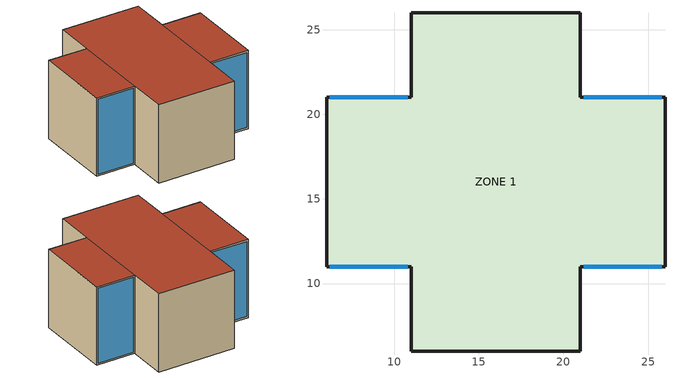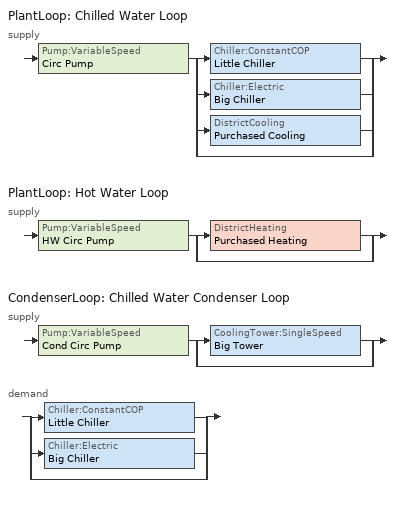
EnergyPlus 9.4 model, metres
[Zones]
ZONE 1
 floor ground (SLAB FLOOR): 21,26 21,6 11,6 11,26 z0; 26,21 26,11 21,11 21,21 z0; 11,21 11,11 6,11 6,21 z0
 wall outside (EXTERIOR): 11,6 21,6 21,11 26,11 26,21 21,21 21,26 11,26 11,21 6,21 6,11 11,11 11,6 z0:10
 window (DOUBLE PANE TINTED WINDOW): 21.2,11 25.8,11 / 25.8,21 21.2,21 / 10.8,21 6.2,21 / 6.2,11 10.8,11 z0.2:9.8
 roof outside (ROOF31): 21,26 11,26 11,6 21,6 z10; 26,21 21,21 21,11 26,11 z10; 11,21 6,21 6,11 11,11 z10
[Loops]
PlantLoop 'Chilled Water Loop'
 supply: Pump:VariableSpeed 'Circ Pump' > split
  | Chiller:ConstantCOP 'Little Chiller'
  | Chiller:Electric 'Big Chiller'
  | DistrictCooling 'Purchased Cooling'
  | bypass
PlantLoop 'Hot Water Loop'
 supply: Pump:VariableSpeed 'HW Circ Pump' > split
  | DistrictHeating 'Purchased Heating'
  | bypass
CondenserLoop 'Chilled Water Condenser Loop'
 supply: Pump:VariableSpeed 'Cond Circ Pump' > split
  | CoolingTower:SingleSpeed 'Big Tower'
  | bypass
 demand: split
  | Chiller:ConstantCOP 'Little Chiller'
  | Chiller:Electric 'Big Chiller'
  | bypass
[Building]
NONE: North Axis {deg}=0; Terrain=Suburbs; Loads Convergence Tolerance Value {W}=0.04; Temperature Convergence Tolerance Value {deltaC}=0.4; Solar Distribution=FullExterior; Maximum Number of Warmup Days=25; Minimum Number of Warmup Days=6
[Site:Location]
CHICAGO_IL_USA_WMO_725300: Latitude {deg}=42; Longitude {deg}=-87.88; Time Zone {hr}=-6; Elevation {m}=190
[SizingPeriod:DesignDay] Day of Month=21; Humidity Condition Type=Wetbulb; Barometric Pressure {Pa}=99063; Rain Indicator=No; Snow Indicator=No; Daylight Saving Time Indicator=No; Solar Model Indicator=ASHRAEClearSky
Name | Month | Day Type | Maximum Dry-Bulb Temperature {C} | Daily Dry-Bulb Temperature Range {deltaC} | Wetbulb or DewPoint at Maximum Dry-Bulb {C} | Wind Speed {m/s} | Wind Direction {deg} | Sky Clearness
CHICAGO Ann Htg 99% Condns DB | 1 | WinterDesignDay | -17.3 | 0 | -17.3 | 4.9 | 270 | 0
CHICAGO Ann Clg 1% Condns DB=>MWB | 7 | SummerDesignDay | 31.5 | 10.7 | 10 | 5.3 | 230 | 1
[Site:GroundTemperature:BuildingSurface]
20.03, 20.03, 20.13, 20.3, 20.43, 20.52, 20.62, 20.77, 20.78, 20.55, 20.44, 20.2
[Material] Thermal Absorptance=0.9
Name | Roughness | Thickness {m} | Conductivity {W/m-K} | Density {kg/m3} | Specific Heat {J/kg-K} | Solar Absorptance | Visible Absorptance
E1 - 3 / 4 IN PLASTER OR GYP BOARD | Smooth | 0.01905 | 0.726422 | 1601.846 | 836.8 | 0.92 | 0.92
E2 - 1 / 2 IN SLAG OR STONE | Rough | 0.0127102 | 1.435549 | 881.0155 | 1673.6 | 0.55 | 0.55
E3 - 3 / 8 IN FELT AND MEMBRANE | Rough | 0.00954024 | 0.190253 | 1121.292 | 1673.6 | 0.75 | 0.75
B6 - 2 IN DENSE INSULATION | VeryRough | 0.0509016 | 0.0432394 | 91.30524 | 836.8 | 0.5 | 0.5
C12 - 2 IN HW CONCRETE | MediumRough | 0.0509016 | 1.729577 | 2242.585 | 836.8 | 0.65 | 0.65
CONCRETE - DRIED SAND AND GRAVEL 4 IN | MediumRough | 0.1 | 1.29 | 2242.58 | 830 | 0.6 | 0.6
INS - EXPANDED EXT POLYSTYRENE R12 2 IN | Rough | 0.05 | 0.02 | 56.06 | 1210 | 0.5 | 0.5
GYP1 | MediumRough | 0.0127 | 0.7845 | 1842.12 | 988 | 0.5 | 0.5
GYP2 | MediumRough | 0.01905 | 0.7845 | 1842.12 | 988 | 0.5 | 0.5
FINISH FLOORING - TILE 1 / 16 IN | Smooth | 0.0016 | 0.17 | 1922.21 | 1250 | 0.5 | 0.5
[WindowMaterial:Glazing] Optical Data Type=SpectralAverage; Thickness {m}=0.009; Infrared Transmittance at Normal Incidence=0; Front Side Infrared Hemispherical Emissivity=0.84; Back Side Infrared Hemispherical Emissivity=0.84; Conductivity {W/m-K}=0.9
Name | Solar Transmittance at Normal Incidence | Front Side Solar Reflectance at Normal Incidence | Back Side Solar Reflectance at Normal Incidence | Visible Transmittance at Normal Incidence | Front Side Visible Reflectance at Normal Incidence | Back Side Visible Reflectance at Normal Incidence
GLASS - GREY PLATE 3 / 8 IN | 0.258 | 0.047 | 0.051 | 0.276 | 0.05 | 0.055
GLASS - CLEAR PLATE 3 / 8 IN | 0.724 | 0.065 | 0.065 | 0.858 | 0.074 | 0.074
[WindowMaterial:Gas]
WinAirB1 - AIRSPACE RESISTANCE: Gas Type=AIR; Thickness {m}=0.013
[Construction]
DOUBLE PANE TINTED WINDOW: GLASS - GREY PLATE 3 / 8 IN, WinAirB1 - AIRSPACE RESISTANCE, GLASS - CLEAR PLATE 3 / 8 IN
[Construction:InternalSource]
SLAB FLOOR: 4, 4, 1, 0.1524, 0, CONCRETE - DRIED SAND AND GRAVEL 4 IN, INS - EXPANDED EXT POLYSTYRENE R12 2 IN, GYP1, GYP2, FINISH FLOORING - TILE 1 / 16 IN
EXTERIOR: 2, 2, 1, 0.1524, 0, CONCRETE - DRIED SAND AND GRAVEL 4 IN, INS - EXPANDED EXT POLYSTYRENE R12 2 IN, GYP1, GYP2, E1 - 3 / 4 IN PLASTER OR GYP BOARD
ROOF31: 3, 3, 1, 0.1524, 0, E2 - 1 / 2 IN SLAG OR STONE, E3 - 3 / 8 IN FELT AND MEMBRANE, B6 - 2 IN DENSE INSULATION, C12 - 2 IN HW CONCRETE
[Zone]
ZONE 1: Type=1; Multiplier=1; Ceiling Height {m}=autocalculate; Volume {m3}=autocalculate
[ZoneInfiltration:DesignFlowRate]
ZONE 1 Infil 1: Zone or ZoneList=ZONE 1; Schedule=ON; Design Flow Rate Calculation Method=flow/zone; Design Flow Rate {m3/s}=0.35; Constant Term Coefficient=1; Temperature Term Coefficient=0; Velocity Term Coefficient=0; Velocity Squared Term Coefficient=0
[Sizing:Zone]
ZONE 1: Zone Cooling Design Supply Air Temperature Input Method=SupplyAirTemperature; Zone Cooling Design Supply Air Temperature {C}=16; Zone Heating Design Supply Air Temperature Input Method=SupplyAirTemperature; Zone Heating Design Supply Air Temperature {C}=40; Zone Cooling Design Supply Air Humidity Ratio {kgWater/kgDryAir}=0.009; Zone Heating Design Supply Air Humidity Ratio {kgWater/kgDryAir}=0.004; Design Specification Outdoor Air Object=SZ DSOA ZONE 1; Zone Heating Sizing Factor=0; Zone Cooling Sizing Factor=0; Cooling Design Air Flow Method=DesignDay; Cooling Design Air Flow Rate {m3/s}=0; Heating Design Air Flow Method=DesignDay; Heating Design Air Flow Rate {m3/s}=0; Account for Dedicated Outdoor Air System=No; Dedicated Outdoor Air System Control Strategy=NeutralSupplyAir; Dedicated Outdoor Air Low Setpoint Temperature for Design {C}=autosize; Dedicated Outdoor Air High Setpoint Temperature for Design {C}=autosize
[DesignSpecification:OutdoorAir]
SZ DSOA ZONE 1: Outdoor Air Method=flow/person; Outdoor Air Flow per Person {m3/s-person}=0.00944; Outdoor Air Flow per Zone Floor Area {m3/s-m2}=0; Outdoor Air Flow per Zone {m3/s}=0
[Sizing:Plant]
Name | Loop Type | Design Loop Exit Temperature {C} | Loop Design Temperature Difference {deltaC}
Hot Water Loop | heating | 60 | 10
Chilled Water Loop | cooling | 6.7 | 2
[PlantLoop] Fluid Type=Water; Minimum Loop Flow Rate {m3/s}=0; Plant Loop Volume {m3}=autocalculate; Load Distribution Scheme=Optimal
Name | Plant Equipment Operation Scheme | Maximum Loop Temperature {C} | Minimum Loop Temperature {C} | Maximum Loop Flow Rate {m3/s}
Chilled Water Loop | CW Loop Operation | 98 | 1 | 0.0039
Hot Water Loop | Hot Loop Operation | 100 | 10 | 0.0043
[SetpointManager:Scheduled] Control Variable=Temperature
Name | Schedule | Setpoint Node or NodeList
Chilled Water Loop Setpoint Manager | CW Loop Temp Schedule | Chilled Water Loop Setpoint Node List
Big Chiller Setpoint Manager | CW Loop Temp Schedule | Big Chiller Outlet Node
Little Chiller Setpoint Manager | CW Loop Temp Schedule | Little Chiller Outlet Node
Hot Water Loop Setpoint Manager | HW Loop Temp Schedule | Hot Water Loop Setpoint Node List
[PlantEquipmentOperationSchemes]
Name | Control Scheme 1 | Control Scheme 1 Schedule | Control Scheme 2 | Control Scheme 2 Schedule
CW Loop Operation | Peak Operation | On Peak | Off Peak Operation | Off Peak
Hot Loop Operation | Purchased Only | ON
[PlantEquipmentOperation:CoolingLoad] Load Range 1 Lower Limit {W}=0
Name | Load Range 1 Upper Limit {W} | Range 1 Equipment List | Load Range 2 Lower Limit {W} | Load Range 2 Upper Limit {W} | Range 2 Equipment List | Load Range 3 Lower Limit {W} | Load Range 3 Upper Limit {W} | Range 3 Equipment List
Peak Operation | 70000 | Chiller Plant | 70000 | 245000 | Chiller Plant and Purchased | 245000 | 500000 | Purchased Only
Off Peak Operation | 900000 | All Chillers
Year Round Tower Operation | 90000000 | All Towers
[PlantEquipmentList]
Chiller Plant: Little Chiller
Chiller Plant and Purchased: Big Chiller, Purchased Cooling
Purchased Only: Purchased Cooling
All Chillers: Big Chiller, Little Chiller
heating plant: Purchased Heating
[DistrictCooling]
Purchased Cooling: Nominal Capacity {W}=680000
[Chiller:Electric]
Big Chiller: Condenser Type=WaterCooled; Nominal Capacity {W}=45000; Nominal COP {W/W}=2.75; Minimum Part Load Ratio=.15; Maximum Part Load Ratio=1; Optimum Part Load Ratio=.65; Design Condenser Inlet Temperature {C}=29.44; Temperature Rise Coefficient=2.682759; Design Chilled Water Outlet Temperature {C}=6.667; Design Chilled Water Flow Rate {m3/s}=0.0039; Design Condenser Fluid Flow Rate {m3/s}=0.0011; Coefficient 1 of Capacity Ratio Curve=0.944836; Coefficient 2 of Capacity Ratio Curve=-0.0570088; Coefficient 3 of Capacity Ratio Curve=-0.00185486; Coefficient 1 of Power Ratio Curve=1.907846; Coefficient 2 of Power Ratio Curve=-1.20499; Coefficient 3 of Power Ratio Curve=0.263462; Coefficient 1 of Full Load Ratio Curve=0.03303; Coefficient 2 of Full Load Ratio Curve=0.6852; Coefficient 3 of Full Load Ratio Curve=0.2818; Chilled Water Outlet Temperature Lower Limit {C}=5; Chiller Flow Mode=LeavingSetpointModulated
[Chiller:ConstantCOP]
Little Chiller: Nominal Capacity {W}=25000; Nominal COP {W/W}=2.5; Design Chilled Water Flow Rate {m3/s}=0.0039; Design Condenser Water Flow Rate {m3/s}=0.0011; Condenser Type=WaterCooled; Chiller Flow Mode=LeavingSetpointModulated
[Pump:VariableSpeed] Design Pump Head {Pa}=300000; Motor Efficiency=.87; Fraction of Motor Inefficiencies to Fluid Stream=0; Coefficient 1 of the Part Load Performance Curve=1; Coefficient 2 of the Part Load Performance Curve=0; Coefficient 3 of the Part Load Performance Curve=0; Coefficient 4 of the Part Load Performance Curve=0; Design Minimum Flow Rate {m3/s}=0; Pump Control Type=INTERMITTENT
Name | Design Maximum Flow Rate {m3/s} | Design Power Consumption {W}
Circ Pump | .0039 | 2000
Cond Circ Pump | .0022 | 1000
HW Circ Pump | .0043 | 2000
[CondenserLoop]
Chilled Water Condenser Loop: Fluid Type=Water; Condenser Equipment Operation Scheme=Tower Loop Operation; Maximum Loop Temperature {C}=80; Minimum Loop Temperature {C}=10; Maximum Loop Flow Rate {m3/s}=0.0022; Minimum Loop Flow Rate {m3/s}=0; Condenser Loop Volume {m3}=autocalculate; Load Distribution Scheme=SequentialLoad
[SetpointManager:FollowOutdoorAirTemperature]
MyCondenserControl: Control Variable=Temperature; Reference Temperature Type=OutdoorAirWetBulb; Offset Temperature Difference {deltaC}=0; Maximum Setpoint Temperature {C}=80; Minimum Setpoint Temperature {C}=10; Setpoint Node or NodeList=Condenser Supply Outlet Node
[CondenserEquipmentOperationSchemes]
Tower Loop Operation: Control Scheme 1=Year Round Tower Operation; Control Scheme 1 Schedule=ON
[CondenserEquipmentList]
All Towers: Big Tower
[CoolingTower:SingleSpeed]
Big Tower: Design Water Flow Rate {m3/s}=.0022; Design Air Flow Rate {m3/s}=16; Design Fan Power {W}=1000; Design U-Factor Times Area Value {W/K}=1750; Free Convection Regime Air Flow Rate {m3/s}=0; Free Convection Regime U-Factor Times Area Value {W/K}=0
[PlantEquipmentOperation:HeatingLoad]
Purchased Only: Load Range 1 Lower Limit {W}=0; Load Range 1 Upper Limit {W}=1000000; Range 1 Equipment List=heating plant
[DistrictHeating]
Purchased Heating: Nominal Capacity {W}=1000000
[ZoneControl:Thermostat]
Zone 1 Thermostat: Zone or ZoneList=Zone 1; Control Type Schedule=Zone Control Type Sched; Control 1=Heating Setpoint with SB; Control 2=Cooling Setpoint with SB
[ThermostatSetpoint:SingleHeating]
Heating Setpoint with SB: Setpoint Temperature Schedule=Heating Setpoints
[ThermostatSetpoint:SingleCooling]
Cooling Setpoint with SB: Setpoint Temperature Schedule=Cooling Setpoints
[ZoneHVAC:LowTemperatureRadiant:SurfaceGroup]
Zone 1 Radiant Surfaces: Surface 1=Zn001:Flr001; Flow Fraction for Surface 1=0.1; Surface 2=Zn001:Roof001; Flow Fraction for Surface 2=0.1; Surface 3=Zn001:Wall001; Flow Fraction for Surface 3=0.1; Surface 4=Zn001:Wall002; Flow Fraction for Surface 4=0.1; Surface 5=Zn001:Wall004; Flow Fraction for Surface 5=0.1; Surface 6=Zn001:Wall006; Flow Fraction for Surface 6=0.1; Surface 7=Zn001:Wall007; Flow Fraction for Surface 7=0.1; Surface 8=Zn001:Wall008; Flow Fraction for Surface 8=0.1; Surface 9=Zn001:Wall010; Flow Fraction for Surface 9=0.1; Surface 10=Zn001:Wall012; Flow Fraction for Surface 10=0.1
[ZoneHVAC:LowTemperatureRadiant:VariableFlow     Zone 1 Radiant Floor]
Design_Object_Name=Zone 1 Radiant Floor Design; Availability_Schedule_Name=RadiantSysAvailSched; Zone_Name=Zone 1; Surface_Name_or_Radiant_Surface_Group_Name=Zone 1 Radiant Surfaces; Hydronic_Tubing_Length=400; Heating_Design_Capacity=Autosize; Maximum_Hot_Water_Flow=0.0002; Heating_Water_Inlet_Node_Name=West Zone Radiant Water Inlet Node; Heating_Water_Outlet_Node_Name=West Zone Radiant Water Outlet Node; Maximum_Cold_Water_Flow=0.0025; Cooling_Water_Inlet_Node_Name=Zone 1 Cooling Water Inlet Node; Cooling_Water_Outlet_Node_Name=Zone 1 Cooling Water Outlet Node
[ZoneHVAC:LowTemperatureRadiant:VariableFlow:Design     Zone 1 Radiant Floor Design]
Fluid_to_Radiant_Surface_Heat_Transfer_Model=ConvectionOnly; Hydronic_Tubing_Inside_Diameter=0.012; Hydronic_Tubing_Outside_Diameter=0.016; Hydronic_Tubing_Conductivity=0.35; Temperature_Control_Type=MeanAirTemperature; Setpoint_Control_Type=HalfFlowPower; Heating_Design_Capacity_Method=HeatingDesignCapacity; Heating_Control_Throttling_Range=2; Heating_Control_Temperature_Schedule_Name=Radiant Heating Setpoints; Cooling_Design_Capacity_Method=CoolingDesignCapacity; Cooling_Design_Capacity=Autosize; Cooling_Control_Throttling_Range=2; Cooling_Control_Temperature_Schedule_Name=Radiant Cooling Setpoints
[Schedule:Compact]
HEATING SETPOINTS: Through: 12/31, For: Weekdays Weekends Holidays CustomDay1 CustomDay2, Until: 7:00, 15, Until: 17:00, 20, Until: 24:00, 15, For: SummerDesignDay, Until: 24:00, 15, For: WinterDesignDay, Until: 24:00, 20
COOLING SETPOINTS: Through: 12/31, For: Weekdays Weekends Holidays CustomDay1 CustomDay2, Until: 7:00, 30, Until: 17:00, 24, Until: 24:00, 30, For: SummerDesignDay, Until: 24:00, 24, For: WinterDesignDay, Until: 24:00, 50
ZONE CONTROL TYPE SCHED: Through: 3/31, For: Alldays, Until: 24:00, 1, Through: 9/30, For: Alldays, Until: 24:00, 2, Through: 12/31, For: Alldays, Until: 24:00, 1
ON PEAK: Through: 12/31, For: Alldays, Until: 9:00, 0, Until: 18:00, 1, Until: 24:00, 0
OFF PEAK: Through: 12/31, For: Alldays, Until: 9:00, 1, Until: 18:00, 0, Until: 24:00, 1
ON; RADIANTSYSAVAILSCHED: Through: 12/31, For: Alldays, Until: 24:00, 1
CW LOOP TEMP SCHEDULE: Through: 12/31, For: Alldays, Until: 24:00, 10
HW LOOP TEMP SCHEDULE: Through: 12/31, For: Alldays, Until: 24:00, 60
RADIANT HEATING SETPOINTS: Through: 12/31, For: Alldays, Until: 7:00, 12, Until: 17:00, 17, Until: 24:00, 12
RADIANT COOLING SETPOINTS: Through: 12/31, For: Alldays, Until: 24:00, 24
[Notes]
RadLoTempHydrMulti10.idf
Basic file description: Basic test of the hydronic radiant heating and cooling system that
includes a radiant system with 10 surfaces acting in a coordinated manner.
Run:      2 design days.
Building: Fictional 1 zone building with all exterior walls.  Ground is in contact with the ground.
Roofs exposed to outdoor environment.  Four double pane tinted windows.
There is one single pane window.
Internal: None
System:   Radiant conditioning system with no air loop.  Controlled about like the old
BLAST "NWS2" control profile and comparable to TermReheat which heated up to 20 C during
occupied hours, 15 C otherwise; Cooling to 24 C while occupied, 30 C otherwise.  Since
the radiant environment is different in a radiant system, the air temperatures that
the systems control to are slightly different than this.
Plant:    Heating loop served by purchased heating.  Cooling loop served by two different types of
chillers and purchased cooling.  Priority based controls determine which piece of equipment
tries to meet the load.
SolDis=FullExterior, Aniso, Detailed Interior and Exterior Convection
Basic file description:  1 story, 1 zone building.  Roof with no plenum.  Floor in contact with ground.
Highlights:              HVAC: hydronic low temperature radiant system heats and cools
radiant system with 10 active surfaces (limit is 10)
Simulation Location/Run: CHICAGO_IL_USA_WMO_725300, 2 design days, 1 run period,
Run Control executes the design days only.
Location:                Chicago, IL
Design Days:             CHICAGO_IL_USA Annual Heating 99%, MaxDB=-17.3°C
CHICAGO_IL_USA Annual Cooling DRY (DB=>MWB) 1%, MaxDB=31.5°C MWB=10°C
Run Period (Weather File): none
Run Control:             No Zone or System sizing required (design days only, see RUN CONTROL object)
Building: Single floor, single zone plus shaped building with windows on the north
The building is oriented due north.
Floor Area:        130.1 m2 (1403 ft2)
Number of Stories: 1
Zone Description Details:
Internal gains description:     None except infiltration
Interzone Surfaces:             None
Internal Mass:                  None
Windows:                        4 - double pane tinted
Detached Shading:               None
Daylight:                       None
Natural Ventilation:            None
Compact Schedules:              Yes
Solair Distribution:            FullInteriorAndExterior
HVAC:                           A hydronic low temperature radiant system is used for heating and cooling.
Zonal Equipment:                LOW TEMP RADIANT SYSTEM:HYDRONIC
Central Air Handling Equipment: No
System Equipment Autosize:      No (chilled water, condenser, and hot water loop volumes are autosized)
Purchased Cooling:              No
Purchased Heating:              No
Purchased Chilled Water:        Yes (only used if alternate priority control equipment list is selected)
Purchased Hot Water:            Yes
Coils:                          None
Pumps:                          Pump:VariableSpeed
Boilers:                        None
Chillers:                       Chiller:Electric (PlantEquipmentOperation:CoolingLoad set up for electric chiller only)
Chiller:ConstantCOP or DistrictCooling may be used if desired in various
combinations by changing priority control equipment list name in
PlantEquipmentOperation:CoolingLoad object.
Towers:                         2 ea. COOLING TOWER:SINGLE SPEED in series (leaving water set point = 35 C, each
towers UA = 175, water flow rate = 0.0011 m3/s, air flow rate = 8 m3/s, capacity is
determined using UA and Design Water Flow Rate method)
Standard Reports:               None
Timestep or Hourly Variables:   Timestep
Time bins Report:               None
HTML Report:                    None
Environmental Emissions:        None
Utility Tariffs:                None
